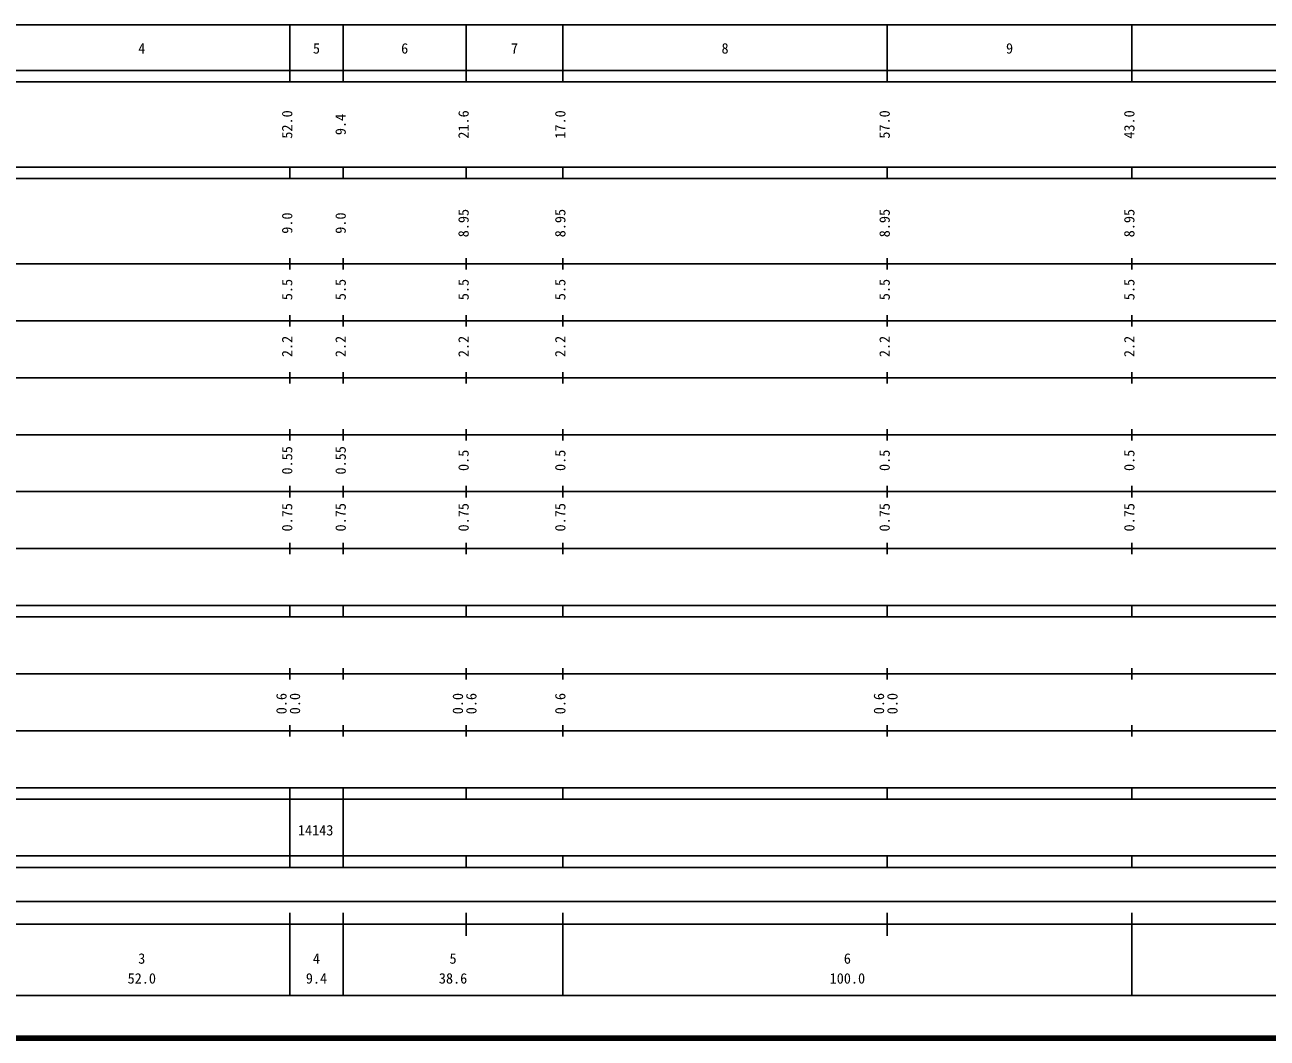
# Model space of a CAD drawing. Units: millimetres on the paper, enlarged 1000 times. Extents: x 40000 to 680000, y 20000 to 380000.
# Drawn here: x 273448 to 491770, y 20000 to 198000 of the extents above; entities that cross this region are included whole.
import ezdxf
from ezdxf.enums import TextEntityAlignment as Align

# ---------------------------------------------------------------- set-up
doc = ezdxf.new("R2010")
doc.units = ezdxf.units.MM
doc.header["$LTSCALE"] = 1000
doc.layers.add('M-TTL', color=2, linetype='Continuous', lineweight=140)
doc.layers.add('M-TTL-BAND', color=7, linetype='Continuous', lineweight=25)
doc.styles.add('ＭＳ ゴシック', font='')
doc.styles.get('ＭＳ ゴシック').set_extended_font_data('MS Gothic')

msp = doc.modelspace()

# ---------------------------------------------------------------- linework, layer by layer
at = {"layer": 'M-TTL'}
msp.add_line((40000, 20000), (680000, 20000), dxfattribs=at)
at = {"layer": 'M-TTL-BAND'}
for p, q in [((68000, 198000), (579000, 198000)), ((320000, 188000), (320000, 198000)), ((329400, 188000), (329400, 198000)), ((351000, 188000), (351000, 198000)), ((368000, 188000), (368000, 198000)), ((425000, 188000), (425000, 198000)), ((468000, 188000), (468000, 198000)), ((40000, 190000), (579000, 190000)), ((40000, 188000), (579000, 188000)), ((40000, 173000), (579000, 173000)), ((320000, 171000), (320000, 173000)), ((329400, 171000), (329400, 173000)), ((351000, 171000), (351000, 173000)), ((368000, 171000), (368000, 173000)), ((425000, 171000), (425000, 173000)), ((468000, 171000), (468000, 173000)), ((40000, 171000), (579000, 171000)), ((40000, 156000), (579000, 156000)), ((320000, 155000), (320000, 157000)), ((329400, 155000), (329400, 157000)), ((351000, 155000), (351000, 157000)), ((368000, 155000), (368000, 157000)), ((425000, 155000), (425000, 157000)), ((468000, 155000), (468000, 157000)), ((320000, 145000), (320000, 147000)), ((329400, 145000), (329400, 147000)), ((351000, 145000), (351000, 147000)), ((368000, 145000), (368000, 147000)), ((425000, 145000), (425000, 147000)), ((468000, 145000), (468000, 147000)), ((46000, 146000), (579000, 146000)), ((52000, 136000), (579000, 136000)), ((320000, 135000), (320000, 137000)), ((329400, 135000), (329400, 137000)), ((351000, 135000), (351000, 137000)), ((368000, 135000), (368000, 137000)), ((425000, 135000), (425000, 137000)), ((468000, 135000), (468000, 137000)), ((320000, 125000), (320000, 127000)), ((329400, 125000), (329400, 127000)), ((351000, 125000), (351000, 127000)), ((368000, 125000), (368000, 127000)), ((425000, 125000), (425000, 127000)), ((468000, 125000), (468000, 127000)), ((46000, 126000), (579000, 126000)), ((52000, 116000), (579000, 116000)), ((320000, 115000), (320000, 117000)), ((329400, 115000), (329400, 117000)), ((351000, 115000), (351000, 117000)), ((368000, 115000), (368000, 117000)), ((425000, 115000), (425000, 117000)), ((468000, 115000), (468000, 117000)), ((320000, 105000), (320000, 107000)), ((329400, 105000), (329400, 107000)), ((351000, 105000), (351000, 107000)), ((368000, 105000), (368000, 107000)), ((425000, 105000), (425000, 107000)), ((468000, 105000), (468000, 107000)), ((46000, 106000), (579000, 106000)), ((40000, 96000), (579000, 96000)), ((40000, 94000), (579000, 94000)), ((320000, 94000), (320000, 96000)), ((329400, 94000), (329400, 96000)), ((351000, 94000), (351000, 96000)), ((368000, 94000), (368000, 96000)), ((425000, 94000), (425000, 96000)), ((468000, 94000), (468000, 96000)), ((49000, 84000), (579000, 84000)), ((320000, 83000), (320000, 85000)), ((329400, 83000), (329400, 85000)), ((351000, 83000), (351000, 85000)), ((368000, 83000), (368000, 85000)), ((425000, 83000), (425000, 85000)), ((468000, 83000), (468000, 85000)), ((320000, 73000), (320000, 75000)), ((329400, 73000), (329400, 75000)), ((351000, 73000), (351000, 75000)), ((368000, 73000), (368000, 75000)), ((425000, 73000), (425000, 75000)), ((468000, 73000), (468000, 75000)), ((40000, 74000), (579000, 74000)), ((40000, 64000), (579000, 64000)), ((320000, 62000), (320000, 64000)), ((329400, 62000), (329400, 64000)), ((351000, 62000), (351000, 64000)), ((368000, 62000), (368000, 64000)), ((425000, 62000), (425000, 64000)), ((468000, 62000), (468000, 64000)), ((40000, 62000), (579000, 62000)), ((320000, 52000), (320000, 62000)), ((329400, 52000), (329400, 62000)), ((40000, 52000), (579000, 52000)), ((320000, 50000), (320000, 52000)), ((329400, 50000), (329400, 52000)), ((351000, 50000), (351000, 52000)), ((368000, 50000), (368000, 52000)), ((425000, 50000), (425000, 52000)), ((468000, 50000), (468000, 52000)), ((40000, 50000), (579000, 50000)), ((71000, 44000), (565000, 44000)), ((320000, 27500), (320000, 42000)), ((329400, 27500), (329400, 42000)), ((351000, 38000), (351000, 42000)), ((368000, 27500), (368000, 42000)), ((425000, 38000), (425000, 42000)), ((468000, 27500), (468000, 42000)), ((40000, 40000), (579000, 40000)), ((68000, 27500), (579000, 27500))]:
    msp.add_line(p, q, dxfattribs=at)

# ---------------------------------------------------------------- texts
at = {"layer": 'M-TTL-BAND', "style": 'ＭＳ ゴシック'}
for s, p in [('4', (294000, 192405)), ('5', (324700, 192405)), ('6', (340200, 192405)), ('7', (359500, 192405)), ('8', (396500, 192405)), ('9', (446500, 192405)), ('3', (294000, 32523)), ('4', (324700, 32523)), ('5', (348700, 32523)), ('6', (418000, 32523)), ('52.0', (294000, 29033)), ('9.4', (324700, 29033)), ('38.6', (348700, 29033)), ('100.0', (418000, 29033))]:
    msp.add_text(s, height=1833, dxfattribs=at).set_placement(p, align=Align.BOTTOM_CENTER)
for s, p in [('52.0', (321000, 180500)), ('9.4', (330400, 180500)), ('21.6', (352000, 180500)), ('17.0', (369000, 180500)), ('57.0', (426000, 180500)), ('43.0', (469000, 180500)), ('9.0', (321000, 163174)), ('9.0', (330400, 163174)), ('8.95', (352000, 163174)), ('8.95', (369000, 163174)), ('8.95', (426000, 163174)), ('8.95', (469000, 163174)), ('5.5', (321000, 151500)), ('5.5', (330400, 151500)), ('5.5', (352000, 151500)), ('5.5', (369000, 151500)), ('5.5', (426000, 151500)), ('5.5', (469000, 151500)), ('2.2', (321000, 141500)), ('2.2', (330400, 141500)), ('2.2', (352000, 141500)), ('2.2', (369000, 141500)), ('2.2', (426000, 141500)), ('2.2', (469000, 141500)), ('0.55', (321000, 121500)), ('0.55', (330400, 121500)), ('0.5', (352000, 121500)), ('0.5', (369000, 121500)), ('0.5', (426000, 121500)), ('0.5', (469000, 121500)), ('0.75', (321000, 111500)), ('0.75', (330400, 111500)), ('0.75', (352000, 111500)), ('0.75', (369000, 111500)), ('0.75', (426000, 111500)), ('0.75', (469000, 111500)), ('0.6', (320000, 78764)), ('0.0', (322370, 78764)), ('0.0', (351000, 78764)), ('0.6', (353370, 78764)), ('0.6', (369000, 78764)), ('0.6', (425000, 78764)), ('0.0', (427370, 78764))]:
    msp.add_text(s, height=1833, rotation=90, dxfattribs=at).set_placement(p, align=Align.BOTTOM_CENTER)
msp.add_text('14143', height=1833, dxfattribs=at).set_placement((321441, 55058), align=Align.BOTTOM_LEFT)

doc.saveas('drawing.dxf')
